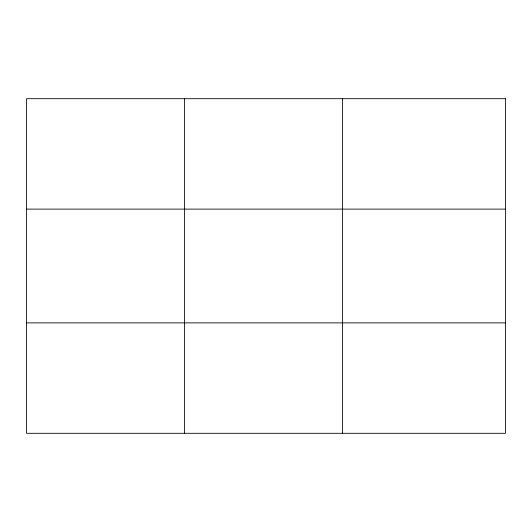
<?xml version="1.0" encoding="UTF-8"?>
<svg xmlns="http://www.w3.org/2000/svg" width="532" height="532" viewBox="0 0 532 532"><rect width="100%" height="100%" fill="white"/><g stroke="black" fill="none" stroke-linecap="round" stroke-linejoin="round"><path stroke-width="0.8" d="M184.604 433.307L184.604 98.693M342.608 433.307L342.608 98.693M26.6 209.116L505.4 209.116M26.6 322.884L505.4 322.884M505.4 98.693L505.4 433.307L26.6 433.307L26.6 98.693L505.4 98.693"/></g></svg>
